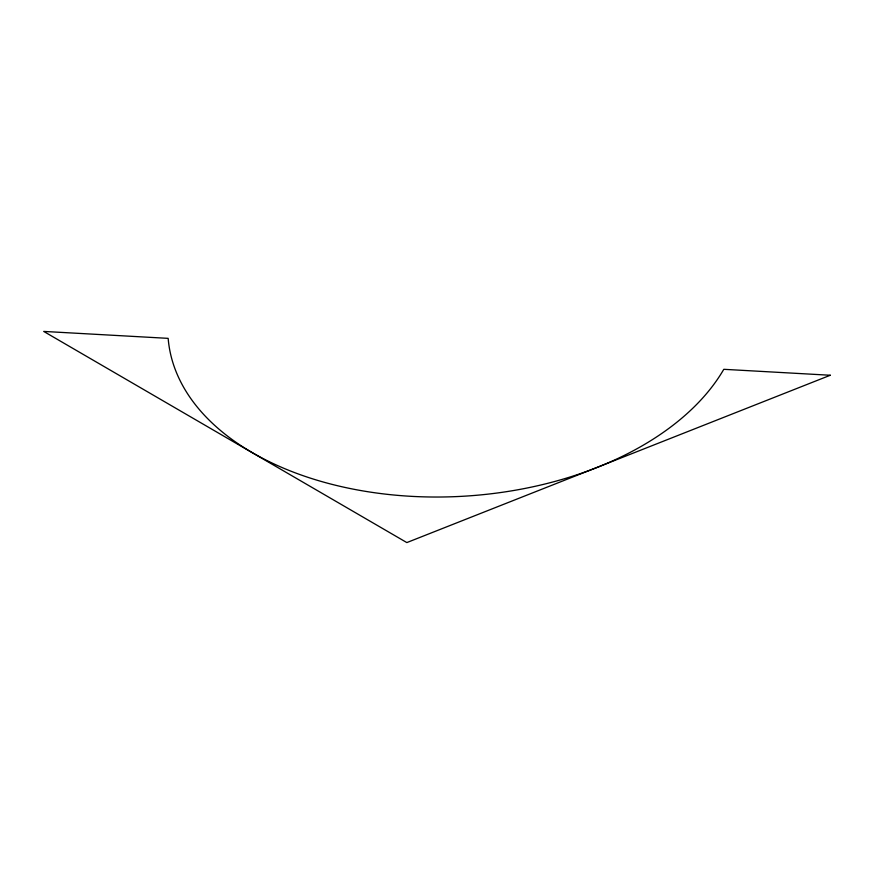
<?xml version="1.0" encoding="UTF-8"?>
<svg xmlns="http://www.w3.org/2000/svg" width="874" height="874" viewBox="0 0 874 874"><rect width="100%" height="100%" fill="white"/><g stroke="black" fill="none" stroke-linecap="round" stroke-linejoin="round"><path stroke-width="1.31" d="M830.3 375.252L406.836 542.579L43.7 331.421L168.158 338.358A287.338 178.493 -3.7 0 0 411.097 496.323A287.338 178.493 -3.7 0 0 723.792 369.309L830.3 375.252"/></g></svg>
